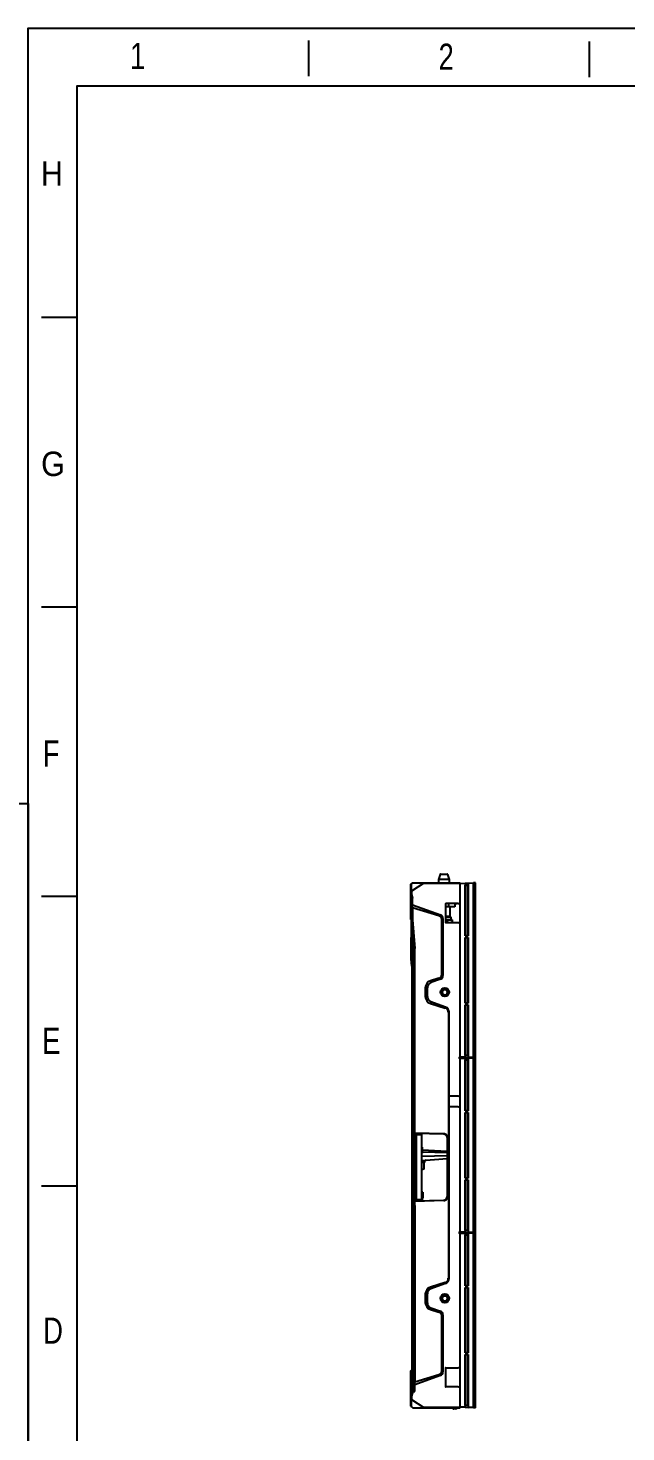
# Model space of a CAD drawing. Header units: millimetres. Extents: x 389 to 17466, y 310 to 5904.
# Drawn here: x 2437 to 2985, y 1145 to 2429 of the extents above; entities that cross this region are included whole.
import ezdxf
from ezdxf.lldxf.tags import DXFTag

# ---------------------------------------------------------------- set-up
doc = ezdxf.new("R2010")
doc.units = ezdxf.units.MM
doc.layers.add('1', color=7, linetype='Continuous', true_color=0xffffff)
doc.layers.add('DIM', color=4, linetype='Continuous')
doc.styles.add('CKSTANDARD', font='arial.ttf')
doc.styles.add('Roamns', font='romans.shx')
tags = doc.linetypes.add('DASHED', pattern=[25.72, 12.86, -12.86]).pattern_tags.tags
tags[6:7] = [DXFTag(74, 4), DXFTag(75, 0), DXFTag(340, '0'), DXFTag(46, 0.0), DXFTag(50, 0.0), DXFTag(44, 0.0), DXFTag(45, 0.0)]
tags[4:5] = [DXFTag(74, 4), DXFTag(75, 0), DXFTag(340, '0'), DXFTag(46, 0.0), DXFTag(50, 0.0), DXFTag(44, 0.0), DXFTag(45, 0.0)]

# ---------------------------------------------------------------- blocks, each defined once
blk = doc.blocks.new('standard template')
for p, q in [((3074, 30739), (3074, 30336)), ((6246, 30728), (6246, 30325)), ((456, 27607), (54, 27607)), ((456, 24334), (54, 24334)), ((456, 21062), (54, 21062)), ((456, 17790), (54, 17790))]:
    blk.add_line(p, q)
blk.add_lwpolyline([(37963, 4700), (-97, 4700), (-97, 30879), (37963, 30879)], close=True)
at = {"color": 7}
blk.add_lwpolyline([(456, 6674), (456, 5964), (456, 5254), (456, 30226), (37409, 30226), (37409, 5254)], dxfattribs=at)
at = {"style": 'CKSTANDARD'}
for s, height, width, p in [('1', 295, 0.75, (1055, 30416)), ('2', 295, 0.75, (4545, 30408)), ('H', 276, 0.9, (47, 29097)), ('G', 276, 0.9, (50, 25816)), ('F', 295, 0.75, (69, 22532)), ('E', 295, 0.75, (62, 19285)), ('D', 295, 0.75, (74, 16009))]:
    blk.add_text(s, height=height, dxfattribs=dict(at, width=width)).set_placement(p)
at = {"style": 'Roamns'}
for tag, p in [('PAGE_NAME', (27466, 7594)), ('PROJECT_NAME', (27466, 6884)), ('DRAWN_NAME', (27466, 6174)), ('VERSION', (34241, 6174)), ('SELECT_DATA', (27466, 5464)), ('PAGE_NUMBER', (34241, 5464))]:
    blk.add_attdef(tag, p, '', height=285, dxfattribs=at)
blk = doc.blocks.new('A$C138409bd')
at = {"layer": '1', "color": 155, "linetype": 'Continuous'}
for p, q in [((1.9, 0.1), (1.9, 159.9)), ((6.8, 159.7), (1.9, 159.9)), ((6.8, 159.7), (6.8, 111.5)), ((6.8, 159.7), (6.9, 158)), ((9.5, 159.6), (6.8, 159.7)), ((6.8, 159.7), (6.8, 159.7)), ((6.9, 111.5), (6.9, 158)), ((9.4, 158), (6.9, 158)), ((9.5, 159.6), (9.4, 158)), ((9.4, 111.5), (9.4, 158)), ((9.5, 159.6), (9.5, 111.5)), ((13.9, 159.4), (9.5, 159.6)), ((9.5, 159.6), (9.5, 159.6)), ((13.9, 0.6), (13.9, 159.4)), ((6.8, 111.5), (9.5, 111.5)), ((9.5, 110), (6.8, 110)), ((6.8, 110), (6.8, 50)), ((6.9, 50), (6.9, 110)), ((9.4, 100), (9.4, 110)), ((9.5, 110), (9.5, 50)), ((9.4, 83.8), (9.4, 100)), ((9.4, 59), (9.4, 83.8)), ((9.4, 50), (9.4, 59)), ((6.8, 50), (9.5, 50)), ((6.8, 48.5), (6.8, 0.3)), ((9.5, 48.5), (6.8, 48.5)), ((6.9, 2.1), (6.9, 48.5)), ((9.4, 2.1), (9.4, 48.5)), ((9.5, 48.5), (9.5, 0.4)), ((1.9, 0.1), (6.8, 0.3)), ((6.9, 2.1), (6.8, 0.3)), ((9.5, 0.4), (6.8, 0.3)), ((6.8, 0.3), (6.8, 0.3)), ((6.9, 2.1), (9.4, 2.1)), ((9.4, 2.1), (9.5, 0.4)), ((9.5, 0.4), (13.9, 0.6)), ((9.5, 0.4), (9.5, 0.4))]:
    blk.add_line(p, q, dxfattribs=at)
at = {"layer": '1'}
for p, q in [((1.9, 0.1), (1.9, 159.9)), ((6.8, 159.7), (1.9, 159.9)), ((6.8, 159.7), (6.8, 111.5)), ((6.8, 159.7), (6.9, 158)), ((9.5, 159.6), (6.8, 159.7)), ((6.8, 159.7), (6.8, 159.7)), ((6.9, 111.5), (6.9, 158)), ((9.4, 158), (6.9, 158)), ((9.5, 159.6), (9.4, 158)), ((9.4, 111.5), (9.4, 158)), ((9.5, 159.6), (9.5, 111.5)), ((13.9, 159.4), (9.5, 159.6)), ((9.5, 159.6), (9.5, 159.6)), ((13.9, 0.6), (13.9, 159.4)), ((6.8, 111.5), (9.5, 111.5)), ((9.5, 110), (6.8, 110)), ((6.8, 110), (6.8, 50)), ((6.9, 50), (6.9, 110)), ((9.4, 100), (9.4, 110)), ((9.5, 110), (9.5, 50)), ((9.4, 83.8), (9.4, 100)), ((9.4, 59), (9.4, 83.8)), ((9.4, 50), (9.4, 59)), ((6.8, 50), (9.5, 50)), ((6.8, 48.5), (6.8, 0.3)), ((9.5, 48.5), (6.8, 48.5)), ((6.9, 2.1), (6.9, 48.5)), ((9.4, 2.1), (9.4, 48.5)), ((9.5, 48.5), (9.5, 0.4)), ((1.9, 0.1), (6.8, 0.3)), ((6.9, 2.1), (6.8, 0.3)), ((9.5, 0.4), (6.8, 0.3)), ((6.8, 0.3), (6.8, 0.3)), ((6.9, 2.1), (9.4, 2.1)), ((9.4, 2.1), (9.5, 0.4)), ((9.5, 0.4), (13.9, 0.6)), ((9.5, 0.4), (9.5, 0.4))]:
    blk.add_line(p, q, dxfattribs=at)
at = {"layer": '1', "color": 155, "linetype": 'DASHED', "lineweight": 5}
for p, q in [((6.8, 111.5), (6.8, 159.7)), ((6.8, 159.7), (6.9, 158)), ((6.9, 158), (9.4, 158)), ((9.5, 129.6), (9.5, 159.6)), ((6.9, 134.2), (6.9, 134.2)), ((9.4, 132.9), (9.4, 140.1)), ((9.6, 132.5), (9.6, 139.2)), ((6.9, 121.5), (6.9, 127)), ((9.5, 116.2), (9.5, 124.6)), ((9.6, 112.2), (9.6, 121.4)), ((6.8, 50), (6.8, 110)), ((9.6, 98.8), (9.6, 109.3)), ((9.6, 64.2), (9.6, 95.9)), ((9.5, 52.1), (9.5, 60)), ((9.6, 50.8), (9.6, 61.3)), ((13.4, 60), (13.4, 59.9)), ((6.8, 0.4), (6.8, 48.5)), ((9.6, 17.3), (9.6, 3.4)), ((9.5, 0.4), (9.5, 3.1))]:
    blk.add_line(p, q, dxfattribs=at)
at = {"layer": '1', "color": 155, "linetype": 'Continuous'}
for points in [[(13.9, 115.7), (14, 115.7), (14, 115.7)], [(13.9, 115.7), (14, 115.7), (14, 115.7)], [(14, 44.4), (14, 44.4), (13.9, 44.4)], [(14, 44.4), (14, 44.4), (13.9, 44.4)]]:
    blk.add_open_spline(points, degree=2, dxfattribs=at)
at = {"layer": '1'}
for points in [[(13.9, 115.7), (14, 115.7), (14, 115.7)], [(13.9, 115.7), (14, 115.7), (14, 115.7)], [(14, 44.4), (14, 44.4), (13.9, 44.4)], [(14, 44.4), (14, 44.4), (13.9, 44.4)]]:
    blk.add_open_spline(points, degree=2, dxfattribs=at)
at = {"layer": 'DIM', "color": 82, "linetype": 'Continuous'}
for p, q in [((0, 0), (0, 160)), ((0, 160), (1.9, 160)), ((1.9, 0), (1.9, 160)), ((0, 0), (1.9, 0))]:
    blk.add_line(p, q, dxfattribs=at)
blk = doc.blocks.new('A$C175be02d')
at = {"color": 7, "linetype": 'Continuous'}
for p, q in [((32.9, 488.7), (31.4, 484)), ((39.7, 488.7), (32.9, 488.7)), ((33.4, 489), (39.3, 489)), ((39.7, 488.7), (41.3, 484)), ((6.3, 479.8), (6.7, 480.4)), ((6.3, 479.6), (6.7, 479.9)), ((6.3, 447.4), (6.3, 479.8)), ((6.7, 480.4), (7.3, 481)), ((7.9, 481), (6.7, 479.9)), ((6.7, 473.6), (6.7, 479.9)), ((18, 480.7), (6.8, 473.4)), ((7.3, 481), (7.8, 481)), ((7.8, 481), (51.3, 481)), ((17.8, 481), (18, 480.7)), ((18, 480.7), (51.3, 480.7)), ((31.4, 484), (31.4, 481)), ((41.3, 484), (31.4, 484)), ((41.3, 484), (41.3, 481)), ((51.3, 464), (51.3, 481)), ((6.7, 473.6), (6.3, 473.2)), ((6.3, 470.2), (6.5, 469.8)), ((6.8, 470.4), (6.5, 469.8)), ((7.5, 466.3), (6.5, 469.8)), ((6.7, 473.6), (6.8, 473.4)), ((6.8, 473.4), (6.8, 470.4)), ((6.8, 470.4), (7.8, 466.9)), ((7.3, 35.3), (7.3, 466.7)), ((7.5, 466.3), (7.3, 466.7)), ((7.8, 466.9), (7.5, 466.3)), ((7.8, 460.8), (7.8, 466.9)), ((6.3, 450.5), (7.3, 449.8)), ((7.8, 460.8), (7.7, 460.7)), ((7.7, 459.9), (7.7, 460.7)), ((7.7, 459), (7.7, 459.9)), ((7.8, 458.1), (7.7, 459)), ((7.8, 460.8), (33.2, 451.6)), ((7.8, 458.1), (7.8, 447)), ((31.9, 450.7), (7.8, 458.1)), ((31.9, 450.7), (33.2, 451.6)), ((49.3, 462), (38.3, 462)), ((38.3, 445.5), (38.3, 461)), ((46.3, 459), (38.3, 459)), ((38.3, 450.5), (41.8, 450.5)), ((42.8, 449.6), (38.3, 449.6)), ((40.5, 462), (40.5, 459)), ((41.8, 459), (41.8, 450.5)), ((41.8, 450.5), (42.8, 449.6)), ((42.8, 449.6), (42.8, 447)), ((46.3, 461.5), (46.3, 462)), ((46.3, 461.5), (46.3, 459)), ((46.5, 462), (46.5, 461.6)), ((47.2, 461.6), (46.5, 461.6)), ((47.2, 461.6), (47.2, 462)), ((7.3, 446.7), (6.3, 447.4)), ((6.8, 407.5), (6.8, 447)), ((9.3, 420.9), (7.3, 447)), ((7.3, 447), (7.7, 447)), ((7.8, 447), (9.8, 420.9)), ((34.3, 447.5), (35.5, 448.3)), ((34.3, 447.5), (34.3, 396.9)), ((35.5, 448.3), (35.5, 396.1)), ((44.1, 447), (38.3, 447)), ((49.3, 444.5), (38.3, 444.5)), ((39.2, 444.5), (39.2, 446.2)), ((39.5, 444.5), (39.5, 446.2)), ((44.1, 447), (44.3, 446.8)), ((44.2, 444.5), (44.2, 446.2)), ((44.3, 444.5), (44.3, 446.8)), ((51.3, 321.6), (51.3, 442.5)), ((6.4, 415.1), (6.4, 430.9)), ((6.8, 430.9), (6.4, 430.9)), ((6.8, 427.1), (6.4, 427.1)), ((6.6, 423.8), (6.4, 423.8)), ((6.6, 415.1), (6.6, 427)), ((6.8, 427), (6.6, 427)), ((6.8, 426.7), (6.6, 426.7)), ((6.8, 425.3), (6.6, 425.3)), ((6.8, 415.1), (6.4, 415.1)), ((6.8, 422.8), (6.6, 422.8)), ((6.6, 410), (6.6, 415.1)), ((6.8, 413.4), (6.6, 413.4)), ((6.8, 414.9), (7.3, 415.7)), ((9.3, 17.1), (9.3, 420.9)), ((9.3, 420.9), (9.7, 420.9)), ((9.8, 252.3), (9.8, 420.9)), ((6.8, 410.4), (6.6, 410.4)), ((6.8, 410), (6.6, 410)), ((7.3, 403.5), (6.8, 407.5)), ((6.8, 407.5), (7.3, 405.7)), ((31.9, 393.7), (24, 391.3)), ((24, 391.3), (24.6, 389.7)), ((33.2, 392.8), (24.6, 389.7)), ((33.2, 392.8), (31.9, 393.7)), ((35.5, 396.1), (34.3, 396.9)), ((19.4, 385), (19.4, 377)), ((19.4, 385), (21.3, 385)), ((19.4, 377), (21.3, 377)), ((21.3, 377), (21.3, 385)), ((36.3, 383.8), (36.3, 383.8)), ((36.3, 383.8), (36.3, 383.8)), ((37.3, 378.3), (37.3, 378)), ((24.6, 372.3), (24, 370.7)), ((24, 370.7), (37.7, 366.5)), ((38, 367.4), (24.6, 372.3)), ((37.7, 366.5), (38, 367.4)), ((40.5, 362.7), (40.5, 119.3)), ((40.5, 362.7), (41.3, 362.7)), ((41.3, 286), (41.3, 362.7)), ((51.3, 321.6), (50.8, 321.6)), ((50.8, 320.4), (51.3, 320.4)), ((51.3, 288), (51.3, 320.4)), ((49.3, 286), (41.3, 286)), ((41.3, 277), (41.3, 285)), ((41.3, 277), (41.3, 285)), ((41.3, 119.3), (41.3, 276)), ((49.3, 276), (41.3, 276)), ((51.3, 161.6), (51.3, 274)), ((9.8, 252.3), (9.3, 252.3)), ((9.8, 252.3), (36.4, 251.6)), ((9.8, 190.2), (9.8, 251.8)), ((36.4, 251.1), (9.8, 251.8)), ((11.1, 251.8), (11.1, 190.3)), ((11.1, 250.8), (16.1, 250.8)), ((16.1, 190.5), (16.1, 251.5)), ((39.3, 248.1), (39.3, 193.9)), ((39.3, 248.1), (39.8, 248.1)), ((39.8, 193.9), (39.8, 248.1)), ((16.6, 239.3), (16.1, 239.3)), ((16.6, 233.7), (16.1, 233.7)), ((16.1, 231.1), (39.3, 231.7)), ((16.6, 239.3), (16.6, 233.7)), ((16.6, 236.7), (39.3, 235.5)), ((16.7, 234.9), (39.3, 234.3)), ((16.1, 226.9), (39.3, 228.9)), ((18.5, 225.1), (16.1, 225.2)), ((18.5, 219), (16.1, 218.9)), ((16.6, 218.3), (16.2, 218.3)), ((16.6, 218.9), (16.6, 218.3)), ((18.5, 219), (18.5, 225.3)), ((17.1, 198), (16.1, 198.1)), ((17.1, 192.7), (16.1, 192.6)), ((16.6, 192.6), (16.6, 190.4)), ((17.1, 198), (17.1, 192.7)), ((39.8, 193.9), (39.3, 193.9)), ((9.8, 189.7), (9.3, 189.7)), ((9.8, 190.2), (36.4, 190.9)), ((36.4, 190.4), (9.8, 189.7)), ((9.8, 190.2), (9.8, 190.1)), ((9.8, 185.8), (9.8, 189.7)), ((9.8, 185.8), (9.8, 24.5)), ((16.1, 191.2), (11.1, 191.2)), ((50.8, 161.6), (51.3, 161.6)), ((50.8, 160.4), (51.3, 160.4)), ((51.3, 39.5), (51.3, 160.4)), ((40.5, 119.3), (41.3, 119.3)), ((19.4, 105), (21.3, 105)), ((19.4, 105), (19.4, 97)), ((21.3, 97), (21.3, 105)), ((37.7, 115.5), (24, 111.3)), ((24, 111.3), (24.6, 109.7)), ((38, 114.6), (24.6, 109.7)), ((36.3, 103.8), (36.3, 103.8)), ((36.3, 103.8), (36.3, 103.8)), ((38, 114.6), (37.7, 115.5)), ((19.4, 97), (21.3, 97)), ((24.6, 92.3), (24, 90.7)), ((24, 90.7), (31.9, 88.3)), ((24.6, 92.3), (33.2, 89.2)), ((37.3, 98.3), (37.3, 98)), ((31.9, 88.3), (33.2, 89.2)), ((34.3, 85.1), (35.5, 85.9)), ((34.3, 85.1), (34.3, 34.5)), ((35.5, 85.9), (35.5, 33.7)), ((6.3, 34.6), (7.8, 35.6)), ((6.3, 2.4), (6.3, 34.6)), ((7.8, 32.5), (6.3, 31.5)), ((9.3, 35.6), (7.8, 35.6)), ((7.8, 32.2), (9.3, 32.2)), ((7.8, 16.7), (7.8, 32.2)), ((9.8, 24.5), (31.9, 31.3)), ((33.2, 30.4), (9.8, 21.9)), ((33.2, 30.4), (31.9, 31.3)), ((35.5, 33.7), (34.3, 34.5)), ((38.3, 37.5), (49.3, 37.5)), ((38.3, 21), (38.3, 36.5)), ((6.5, 12.2), (7.8, 16.7)), ((8, 15.7), (6.8, 11.6)), ((9.6, 16.8), (7.8, 16.8)), ((7.8, 16.8), (8, 15.7)), ((8, 15.7), (9.8, 15.9)), ((9.3, 17.1), (9.6, 16.8)), ((9.8, 15.9), (9.6, 16.8)), ((9.7, 22.8), (9.8, 24.3)), ((9.7, 22), (9.7, 22.8)), ((9.7, 22), (9.8, 21.9)), ((9.8, 24.3), (9.8, 24.5)), ((9.8, 15.9), (9.8, 21.9)), ((49.3, 20), (38.3, 20)), ((51.3, 1), (51.3, 18)), ((6.5, 12.2), (6.3, 11.8)), ((6.3, 8.8), (6.7, 8.4)), ((6.3, 2.4), (6.7, 2.1)), ((6.8, 11.6), (6.5, 12.2)), ((6.8, 8.6), (6.7, 8.4)), ((6.7, 2.1), (6.7, 8.4)), ((6.7, 2.1), (7.9, 1)), ((6.8, 11.6), (6.8, 8.6)), ((6.8, 8.6), (18, 1.3)), ((7.9, 1), (51.3, 1)), ((18, 1.3), (17.8, 1)), ((51.3, 1.3), (18, 1.3)), ((44.8, 0.1), (44.8, 0.1)), ((45.8, 0), (45.5, 0)), ((45.8, 0), (45.8, 0.1)), ((45.8, 0.1), (46.3, 0.1)), ((46.3, 0.1), (46.8, 0.1)), ((46.8, 0.1), (46.8, 0)), ((47.2, 0), (46.8, 0)), ((47.8, 0.1), (47.8, 0.1))]:
    blk.add_line(p, q, dxfattribs=at)
for centre, radius in [((37.3, 381), 4), ((37.3, 381), 3.5), ((37.3, 381), 3.24), ((37.3, 101), 4), ((37.3, 101), 3.5), ((37.3, 101), 3.24)]:
    blk.add_circle(centre, radius, dxfattribs=at)
for centre, radius, start, end in [((33.4, 488.5), 0.5, 90, 161.222), ((39.3, 488.5), 0.5, 18.778, 90), ((49.3, 464), 2, 270, 0), ((38.3, 461.5), 0.5, 90, 270), ((46.5, 462.1), 0.5, 245.4736, 270), ((47.2, 462.6), 1, 270, 326.4983), ((38.3, 445), 0.5, 90, 270), ((35.7, 439.2), 7.87, 63.5758, 66.5278), ((39.3, 439.9), 6.35, 88.8269, 91.1731), ((44.3, 444.6), 1.59, 87.656, 92.344), ((49.3, 442.5), 2, 0, 90), ((26.3, 385), 5, 110, 180), ((26.3, 377), 5, 180, 250), ((37.3, 381), 3, 109.837, 108), ((37.3, 381), 2.5, 135, 63), ((37.4, 381.1), 2.91, 109.6484, 111.5594), ((37.3, 381), 2.4, 90.0013, 108.0013), ((36.3, 362.7), 5, 0, 70), ((50.9, 321), 0.547, 98, 262), ((41.3, 285.5), 0.5, 90, 270), ((49.3, 288), 2, 270, 0), ((41.3, 276.5), 0.5, 90, 270), ((49.3, 274), 2, 0, 90), ((9.8, 252.3), 0.5, 180, 268.5), ((36.3, 248.1), 3.43, 86.4931, 88.498), ((36.3, 248.1), 3, 0, 88.5), ((36.3, 248), 3.54, 66.4494, 86.4199), ((20.5, 225.3), 2, 95, 180), ((36.3, 193.9), 3, 271.4954, 0), ((9.8, 189.7), 0.5, 91.5, 180), ((36.3, 193.9), 3.44, 271.5019, 273.4819), ((36.3, 194), 3.54, 273.5512, 293.2111), ((50.9, 161), 0.547, 98, 262), ((36.3, 119.3), 5, 290, 360), ((26.3, 105), 5, 110, 180), ((37.3, 101), 3, 109.837, 108), ((37.3, 101), 2.5, 135, 63), ((37.4, 101.1), 2.91, 109.6484, 111.5594), ((37.3, 101), 2.4, 90.0013, 108.0013), ((26.3, 97), 5, 180, 250), ((49.3, 39.5), 2, 270, 0), ((38.3, 37), 0.5, 90, 270), ((38.3, 20.5), 0.5, 90, 270), ((49.3, 18), 2, 0, 90), ((45.3, 1.5), 1.5, 199.5096, 250.5288), ((45.4, 1.6), 1.6, 248.6457, 253.962), ((45.4, 1.6), 1.6, 248.2783, 253.9635), ((45.4, 1.6), 1.63, 253.9569, 256.5907), ((45.5, 1.7), 1.72, 259.782, 263.2104), ((45.4, 1.7), 1.66, 256.5927, 259.7755), ((45.5, 1.9), 1.89, 265.3046, 270.0395), ((45.5, 1.8), 1.77, 263.2035, 265.2672), ((47.2, 1.9), 1.89, 269.9605, 274.6954), ((47.2, 1.8), 1.77, 274.7328, 276.7966), ((47.2, 1.7), 1.72, 276.7896, 280.218), ((47.2, 1.7), 1.66, 280.2244, 283.4073), ((47.2, 1.6), 1.63, 283.4094, 286.0431), ((47.2, 1.6), 1.6, 286.038, 291.3546), ((47.2, 1.6), 1.6, 286.0365, 291.7217), ((47.3, 1.5), 1.5, 289.4712, 340.4904)]:
    blk.add_arc(centre, radius, start, end, dxfattribs=at)
for centre, major_axis, ratio, start_param, end_param in [((26.9, 444.7), (6.93, 4.63), 0.59997, -0.381279, 0.453947), ((28.4, 445.8), (6.46, 4.53), 0.633687, -0.417613, 0.417613), ((26, 385), (6.6, 0), 0.998626, 1.870145, 3.141593), ((26.9, 399.7), (6.93, -4.63), 0.59997, -0.453947, 0.381279), ((28.4, 398.6), (6.46, -4.53), 0.633687, -0.417613, 0.417613), ((26, 377), (6.6, 0), 0.998626, -3.141593, -1.870145), ((36.5, 362.7), (3.95, 0), 0.998626, 0, 1.271447), ((36.5, 119.3), (3.95, 0), 0.998626, -1.271447, 0), ((26, 105), (6.6, 0), 0.998626, 1.870145, 3.141593), ((26, 97), (6.6, 0), 0.998626, -3.141593, -1.870145), ((26.9, 82.3), (6.93, 4.63), 0.59997, -0.381279, 0.453947), ((28.4, 83.4), (6.46, 4.53), 0.633687, -0.417613, 0.417613), ((3.9, 27.7), (2.61, 7.75), 0.374727, -0.838243, -0.791824), ((26.9, 37.3), (6.93, -4.63), 0.59997, -0.453947, 0.381279), ((28.4, 36.2), (6.46, -4.53), 0.633687, -0.417613, 0.417613), ((9.8, 21.2), (-0.354, 0.893), 0.396122, -0.541132, 0.785398)]:
    blk.add_ellipse(centre, major_axis=major_axis, ratio=ratio, start_param=start_param, end_param=end_param, dxfattribs=at)
for points, knots in [([(7.7, 460.8), (7.7, 460.7), (7.4, 460.6), (7.3, 460.9), (7.3, 461)], [0, 0, 0, 0, 0.42548, 1, 1, 1, 1]), ([(7.3, 458.3), (7.3, 458.2), (7.5, 458.1), (7.7, 458.2), (7.7, 458.2)], [0, 0, 0, 0, 0.598549, 1, 1, 1, 1]), ([(44.2, 446.2), (43.8, 446.4), (43.1, 446.7), (41.8, 446.9), (40.6, 446.7), (39.8, 446.4), (39.5, 446.2)], [0, 0, 0, 0, 0.251934, 0.5, 0.748066, 1, 1, 1, 1]), ([(34.5, 381), (34.4, 381.6), (34.8, 382.8), (35.8, 383.6), (36.3, 383.8)], [0, 0, 0, 0, 0.499836, 1, 1, 1, 1]), ([(37.3, 378.3), (37, 378.2), (36.2, 378.4), (35.3, 379), (34.6, 379.9), (34.5, 380.6), (34.5, 381)], [0, 0, 0, 0, 0.249945, 0.499926, 0.749939, 1, 1, 1, 1]), ([(37.3, 384), (37, 383.9), (36.3, 383.6), (35.8, 383.1), (35.6, 382.8)], [0, 0, 0, 0, 0.501325, 1, 1, 1, 1]), ([(37.3, 383.4), (37.5, 383.4), (37.9, 383.4), (38.3, 383.3), (38.5, 383.2)], [0, 0, 0, 0, 0.499978, 1, 1, 1, 1]), ([(39.9, 381), (39.9, 380.7), (39.8, 379.9), (39.3, 379), (38.4, 378.4), (37.7, 378.3), (37.3, 378.3)], [0, 0, 0, 0, 0.249948, 0.499916, 0.749936, 1, 1, 1, 1]), ([(38.5, 383.2), (38.9, 383), (39.6, 382.4), (39.9, 381.5), (39.9, 381)], [0, 0, 0, 0, 0.499871, 1, 1, 1, 1]), ([(9.8, 251.8), (9.8, 251.8), (9.8, 252), (9.8, 252.1), (9.8, 252.2)], [0, 0, 0, 0, 0.252752, 1, 1, 1, 1]), ([(36.4, 251.6), (36.4, 251.5), (36.4, 251.3), (36.4, 251.1), (36.4, 251.1)], [0, 0, 0, 0, 0.705588, 1, 1, 1, 1]), ([(9.8, 189.7), (9.8, 189.8), (9.8, 189.9), (9.8, 190.2), (9.8, 190.2)], [0, 0, 0, 0, 0.643258, 1, 1, 1, 1]), ([(36.4, 190.9), (36.4, 190.9), (36.4, 190.7), (36.4, 190.5), (36.4, 190.4)], [0, 0, 0, 0, 0.294411, 1, 1, 1, 1]), ([(34.5, 101), (34.4, 101.6), (34.8, 102.8), (35.8, 103.6), (36.3, 103.8)], [0, 0, 0, 0, 0.499836, 1, 1, 1, 1]), ([(37.3, 104), (37, 103.9), (36.3, 103.6), (35.8, 103.1), (35.6, 102.8)], [0, 0, 0, 0, 0.501325, 1, 1, 1, 1]), ([(37.3, 103.4), (37.5, 103.4), (37.9, 103.4), (38.3, 103.3), (38.5, 103.2)], [0, 0, 0, 0, 0.499978, 1, 1, 1, 1]), ([(38.5, 103.2), (38.9, 103), (39.6, 102.4), (39.9, 101.5), (39.9, 101)], [0, 0, 0, 0, 0.499871, 1, 1, 1, 1]), ([(37.3, 98.3), (37, 98.2), (36.2, 98.4), (35.3, 99), (34.6, 99.9), (34.5, 100.6), (34.5, 101)], [0, 0, 0, 0, 0.249945, 0.499926, 0.749939, 1, 1, 1, 1]), ([(39.9, 101), (39.9, 100.7), (39.8, 99.9), (39.3, 99), (38.4, 98.4), (37.7, 98.3), (37.3, 98.3)], [0, 0, 0, 0, 0.249948, 0.499916, 0.749936, 1, 1, 1, 1]), ([(8, 35.6), (8.1, 35.6), (8.1, 35.2), (7.9, 34.7), (7.8, 33.7), (7.8, 32.9), (7.8, 32.5)], [0, 0, 0, 0, 0.070291, 0.267987, 0.584714, 1, 1, 1, 1]), ([(9.3, 24.3), (9.3, 24.4), (9.5, 24.5), (9.6, 24.5), (9.7, 24.5)], [0, 0, 0, 0, 0.585185, 1, 1, 1, 1])]:
    blk.add_open_spline(points, degree=3, knots=knots, dxfattribs=at)
for points in [[(6.8, 413.5), (7, 412.5), (7.1, 411.5), (7.3, 410.5)], [(35.6, 382.8), (35.9, 383), (36.2, 383.2), (36.6, 383.3)], [(39.6, 249.4), (39.2, 250.2), (38.5, 250.9), (37.7, 251.3)], [(39.8, 248.1), (39.8, 248.5), (39.7, 249), (39.6, 249.4)], [(37.7, 190.7), (38.5, 191.1), (39.2, 191.8), (39.6, 192.6)], [(39.6, 192.6), (39.7, 193), (39.8, 193.5), (39.8, 193.9)], [(35.6, 102.8), (35.9, 103), (36.2, 103.2), (36.6, 103.3)]]:
    blk.add_open_spline(points, degree=3, dxfattribs=at)

msp = doc.modelspace()

# ---------------------------------------------------------------- linework, layer by layer
at = {"color": 7, "linetype": 'Continuous'}
for p, q in [((2788.9177, 1201.1523), (2788.9177, 1632.5028)), ((2832.9177, 1486.2701), (2832.9177, 1608.3363)), ((2790.9177, 1182.9234), (2790.9177, 1586.6871)), ((2791.3915, 1418.109), (2791.3915, 1586.7064)), ((2791.3908, 1351.6018), (2791.3443, 1190.3318)), ((2832.9177, 1205.3363), (2832.9177, 1326.1958))]:
    msp.add_line(p, q, dxfattribs=at)

# ---------------------------------------------------------------- block references
at = {"transparency": 33554595}
for p, xscale, yscale, zscale in [((2445.3665, -70.0374), 0.08091452895060891, 0.08091452895060891, 0.08091452895060891), ((393.9233, 57.2648), 0.05383081782026108, 0.05383081782026108, 0.05383081782026108)]:
    msp.add_blockref('standard template', p, dxfattribs=dict(at, xscale=xscale, yscale=yscale, zscale=zscale))
msp.add_blockref('A$C175be02d', (2781.5807, 1165.8363))
at = {"xscale": -1}
for p in [(2846.8577, 1486.8359), (2846.8577, 1326.8359), (2846.8577, 1166.8359)]:
    msp.add_blockref('A$C138409bd', p, dxfattribs=at)

doc.saveas('drawing.dxf')
